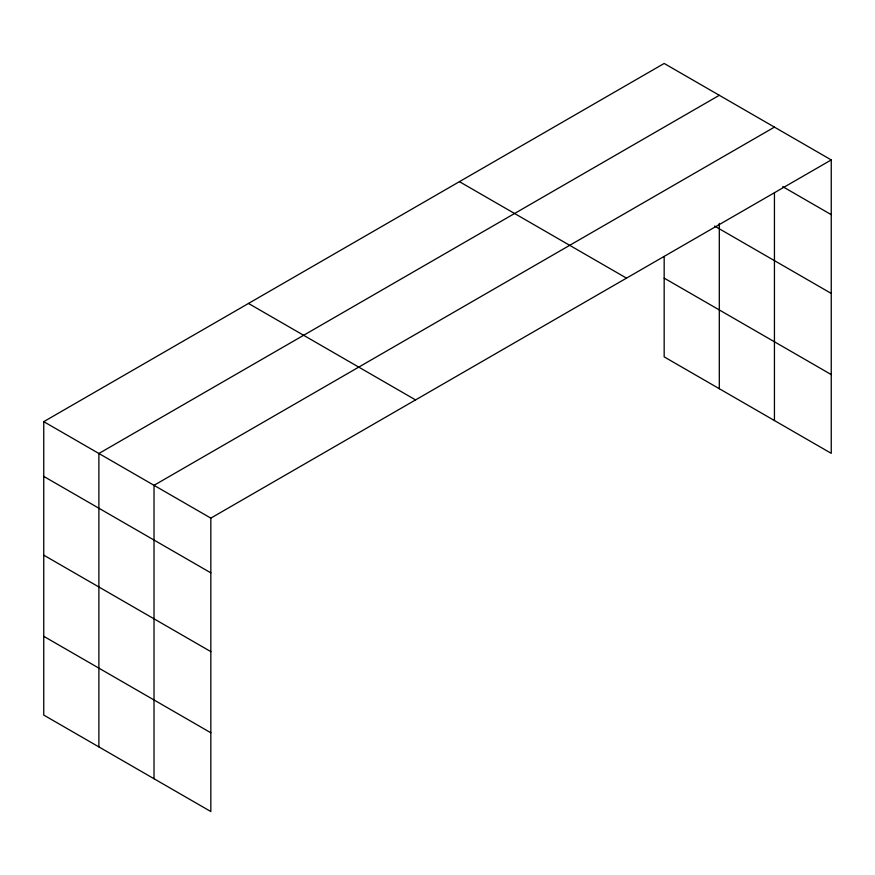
<?xml version="1.0" encoding="UTF-8"?>
<svg xmlns="http://www.w3.org/2000/svg" width="875" height="875" viewBox="0 0 875 875"><rect width="100%" height="100%" fill="white"/><g stroke="black" fill="none" stroke-linecap="round" stroke-linejoin="round"><path stroke-width="1.31" d="M831.25 159.928L664.169 63.459L43.75 421.652L43.75 715.072L210.831 811.541L210.831 518.12L831.25 159.928L831.25 453.348L664.169 356.88L664.169 256.473M719.305 95.298L98.886 453.491L98.886 746.911M774.441 127.127L154.022 485.319L154.022 778.739M782.731 186.648L831.25 214.659M714.613 226.089L831.25 293.431M664.169 278.119L831.25 374.577M459.43 181.661L626.511 278.13M248.489 303.45L415.57 399.919M43.75 421.652L210.831 518.12M43.75 476.394L210.831 572.852M43.75 555.155L210.831 651.623M43.75 636.311L210.831 732.769M774.441 192.73L774.441 420.547M719.305 223.366L719.305 388.719"/></g></svg>
